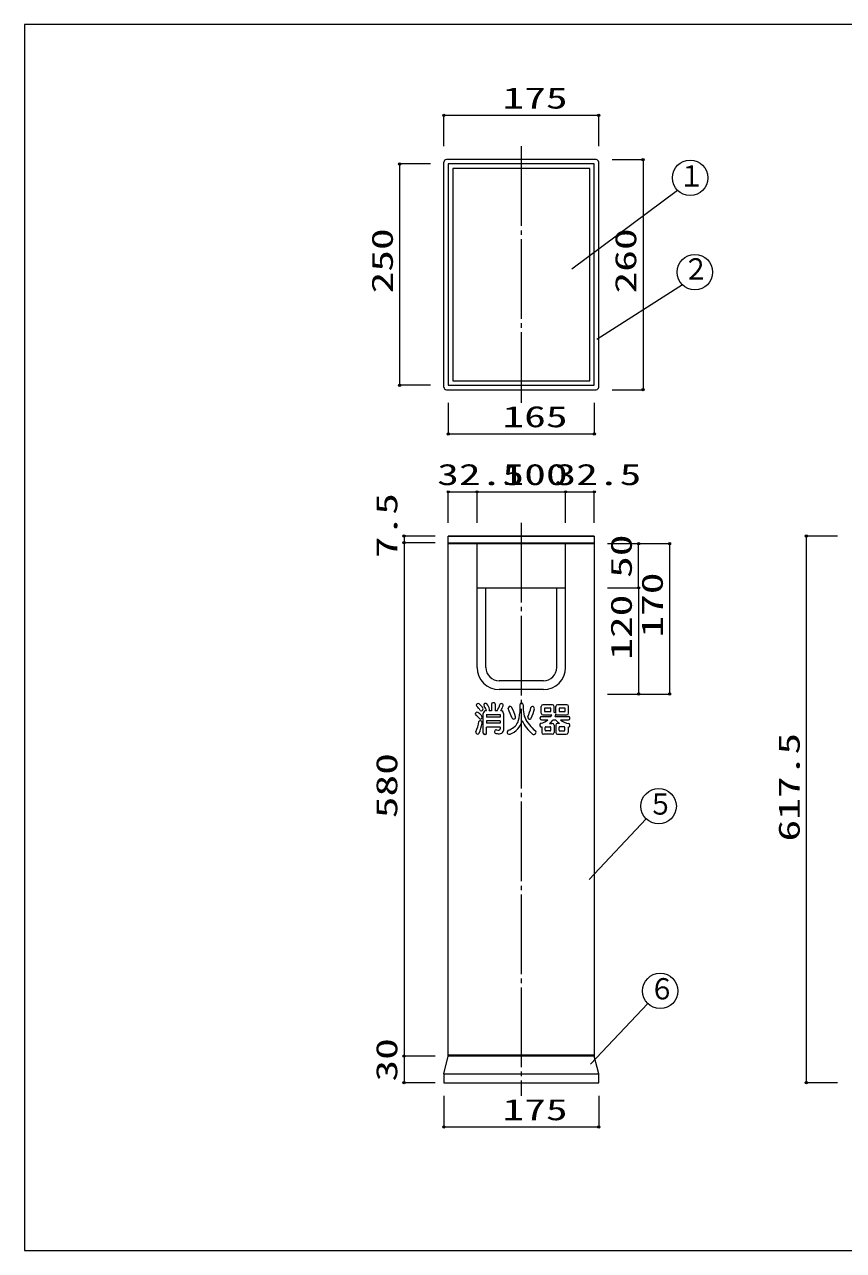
# Model space of a CAD drawing. Units: millimetres on the paper, scale 1:5. Extents: x -207 to 193, y -136 to 141.
# Drawn here: x -207.2 to -22.1, y -136.2 to 140.8 of the extents above; entities that cross this region are included whole.
import ezdxf
from ezdxf.enums import TextEntityAlignment as Align

# ---------------------------------------------------------------- set-up
doc = ezdxf.new("R2010")
doc.units = ezdxf.units.MM
doc.header["$PDMODE"] = 32
doc.header["$PDSIZE"] = 0.5
doc.linetypes.add('LONG_CHAIN', pattern=[21, 18, -1, 1, -1])
for name, color, linetype, lineweight in [('0-0__0-f_', 7, 'Continuous', 9), ('0-2__0-1_', 7, 'Continuous', 9), ('0-3__0-0_', 7, 'Continuous', 9), ('0-4__0-2_', 7, 'Continuous', 9)]:
    doc.layers.add(name, color=color, linetype=linetype, lineweight=lineweight)
doc.styles.add('ＭＳ ゴシック', font='')
doc.styles.get('ＭＳ ゴシック').set_extended_font_data('MS Gothic')

msp = doc.modelspace()

# ---------------------------------------------------------------- linework, layer by layer
at = {"layer": '0-0__0-f_'}
msp.add_lwpolyline([(-207.184, -136.249), (192.816, -136.249), (192.816, 140.751), (-207.184, 140.751)], close=True, dxfattribs=at)
at = {"layer": '0-2__0-1_'}
for p, q in [((-112.424, 120.237), (-77.424, 120.237)), ((-112.424, 113.238), (-112.424, 120.237)), ((-77.424, 113.238), (-77.424, 120.237)), ((-122.424, 109.237), (-122.424, 59.237)), ((-115.424, 109.237), (-122.424, 109.237)), ((-74.424, 110.238), (-67.424, 110.238)), ((-67.424, 110.238), (-67.424, 58.237)), ((-59.603, 103.284), (-83.512, 85.458)), ((-58.533, 81.971), (-77.848, 69.574)), ((-115.424, 59.237), (-122.424, 59.237)), ((-74.424, 58.237), (-67.424, 58.237)), ((-111.424, 55.238), (-111.424, 48.237)), ((-78.424, 55.238), (-78.424, 48.237)), ((-111.424, 48.237), (-78.424, 48.237)), ((-111.424, 35.167), (-104.924, 35.167)), ((-111.424, 28.167), (-111.424, 35.167)), ((-78.424, 28.167), (-78.424, 35.167)), ((-121.424, 25.167), (-121.424, 23.667)), ((-114.424, 25.167), (-121.424, 25.167)), ((-30.496, -98.333), (-30.496, 25.167)), ((-23.496, 25.167), (-30.496, 25.167)), ((-75.424, 23.467), (-61.424, 23.467)), ((-68.424, 13.467), (-68.424, 23.467)), ((-61.424, 23.467), (-61.424, -10.533)), ((-75.424, 13.467), (-68.424, 13.467)), ((-68.424, 13.467), (-68.424, -10.533)), ((-75.424, -10.533), (-61.424, -10.533)), ((-66.719, -38.693), (-79.614, -52.421)), ((-66.367, -80.433), (-79.262, -94.161)), ((-114.424, -98.333), (-121.424, -98.333)), ((-23.496, -98.333), (-30.496, -98.333)), ((-112.424, -101.333), (-112.424, -108.333)), ((-77.424, -101.333), (-77.424, -108.333)), ((-112.424, -108.333), (-77.424, -108.333))]:
    msp.add_line(p, q, dxfattribs=at)
for points in [[(-104.924, 28.167), (-104.924, 35.167), (-84.924, 35.167)], [(-84.924, 28.167), (-84.924, 35.167), (-78.424, 35.167)], [(-114.424, 23.667), (-121.424, 23.667), (-121.424, -92.333)], [(-114.424, -92.333), (-121.424, -92.333), (-121.424, -98.333)]]:
    msp.add_lwpolyline(points, dxfattribs=at)
for centre in [(-56.774, 106.112), (-55.704, 84.799), (-63.89, -35.864), (-63.538, -77.604)]:
    msp.add_circle(centre, 4, dxfattribs=at)
for p in [(-112.424, 120.237), (-77.424, 120.237), (-122.424, 109.237), (-67.424, 110.238), (-122.424, 59.237), (-67.424, 58.237), (-111.424, 48.237), (-78.424, 48.237), (-111.424, 35.167), (-104.924, 35.167), (-84.924, 35.167), (-78.424, 35.167), (-121.424, 25.167), (-30.496, 25.167), (-121.424, 23.667), (-68.424, 23.467), (-61.424, 23.467), (-68.424, 13.467), (-68.424, -10.533), (-61.424, -10.533), (-121.424, -92.333), (-121.424, -98.333), (-30.496, -98.333), (-112.424, -108.333), (-77.424, -108.333)]:
    msp.add_point(p, dxfattribs=at)
at = {"layer": '0-3__0-0_', "linetype": 'LONG_CHAIN'}
for p, q in [((-94.924, 113.238), (-94.924, 55.238)), ((-94.924, 28.167), (-94.924, -101.333))]:
    msp.add_line(p, q, dxfattribs=at)
at = {"layer": '0-3__0-0_'}
for p, q in [((-112.424, 58.837), (-112.424, 109.638)), ((-78.024, 110.238), (-111.824, 110.238)), ((-78.424, 109.237), (-111.424, 109.237)), ((-111.424, 109.237), (-111.424, 59.237)), ((-79.424, 108.237), (-110.424, 108.237)), ((-110.424, 108.237), (-110.424, 60.238)), ((-79.424, 60.238), (-79.424, 108.237)), ((-78.424, 59.237), (-78.424, 109.237)), ((-77.424, 58.837), (-77.424, 109.638)), ((-111.824, 58.237), (-78.024, 58.237)), ((-111.424, 59.237), (-78.424, 59.237)), ((-110.424, 60.238), (-79.424, 60.238)), ((-78.424, 25.167), (-111.424, 25.167)), ((-111.424, 23.667), (-78.424, 23.667)), ((-111.424, 23.467), (-78.424, 23.467)), ((-104.924, -4.533), (-104.924, 23.467)), ((-84.924, -4.533), (-84.924, 23.467)), ((-104.924, 13.467), (-84.924, 13.467)), ((-102.924, -4.533), (-102.924, 13.467)), ((-86.924, -4.533), (-86.924, 13.467)), ((-89.924, -7.533), (-99.924, -7.533)), ((-89.924, -9.533), (-99.924, -9.533)), ((-112.424, -96.333), (-111.424, -92.333)), ((-78.424, -92.133), (-111.424, -92.133)), ((-112.424, -96.333), (-77.424, -96.333)), ((-112.424, -96.333), (-112.424, -98.333)), ((-112.424, -98.333), (-99.381, -98.333)), ((-112.424, -98.333), (-77.424, -98.333))]:
    msp.add_line(p, q, dxfattribs=at)
msp.add_lwpolyline([(-111.424, -92.333), (-111.424, 25.167), (-78.424, 25.167), (-78.424, -92.333)], close=True, dxfattribs=at)
msp.add_lwpolyline([(-77.424, -98.333), (-77.424, -96.333), (-78.424, -92.333)], dxfattribs=at)
for centre, radius, start, end in [((-111.824, 109.638), 0.6, 90, 180), ((-78.024, 109.638), 0.6, 0, 90), ((-111.824, 58.837), 0.6, 180, 270), ((-78.024, 58.837), 0.6, 270, 0), ((-99.924, -4.533), 5, 180, 270), ((-99.924, -4.533), 3, 180, 270), ((-89.924, -4.533), 5, 270, 0), ((-89.924, -4.533), 3, 270, 0)]:
    msp.add_arc(centre, radius, start, end, dxfattribs=at)
at = {"layer": '0-4__0-2_'}
for p, q in [((-101.638, -12.778), (-101.638, -14.295)), ((-101.13, -12.478), (-101.338, -12.478)), ((-100.83, -12.779), (-100.834, -14.295)), ((-95.289, -12.975), (-95.289, -14.754)), ((-94.481, -12.975), (-94.481, -14.071)), ((-90.434, -14.833), (-90.434, -13.355)), ((-87.912, -12.955), (-90.034, -12.955)), ((-87.512, -14.699), (-87.512, -13.355)), ((-87.154, -14.833), (-87.154, -13.355)), ((-84.631, -12.955), (-86.754, -12.955)), ((-84.231, -14.833), (-84.231, -13.355)), ((-103.511, -19.342), (-103.511, -14.895)), ((-102.764, -14.295), (-102.911, -14.295)), ((-102.754, -15.151), (-99.725, -15.151)), ((-102.754, -15.151), (-102.754, -15.713)), ((-99.725, -15.713), (-102.754, -15.713)), ((-99.725, -16.569), (-102.754, -16.569)), ((-102.754, -16.569), (-102.754, -17.131)), ((-101.638, -14.295), (-102.197, -14.295)), ((-100.379, -14.295), (-100.834, -14.295)), ((-99.725, -15.151), (-99.725, -15.713)), ((-99.725, -16.569), (-99.725, -17.131)), ((-98.967, -14.895), (-98.967, -18.748)), ((-90.693, -16.038), (-90.693, -15.88)), ((-90.393, -15.58), (-88.234, -15.58)), ((-90.393, -16.338), (-88.903, -16.338)), ((-90.034, -15.233), (-88.032, -15.233)), ((-87.743, -16.338), (-87.182, -16.338)), ((-87.28, -15.58), (-84.272, -15.58)), ((-86.754, -15.233), (-84.631, -15.233)), ((-86.075, -16.338), (-84.272, -16.338)), ((-83.972, -16.038), (-83.972, -15.88)), ((-99.725, -17.131), (-102.754, -17.131)), ((-99.725, -17.987), (-102.754, -17.987)), ((-102.754, -19.342), (-102.754, -17.987)), ((-99.725, -17.987), (-99.725, -18.42)), ((-90.298, -17.953), (-90.298, -19.218)), ((-89.541, -18.661), (-89.541, -18.109)), ((-89.341, -17.909), (-88.473, -17.909)), ((-88.473, -18.861), (-89.341, -18.861)), ((-88.553, -17.151), (-87.916, -17.151)), ((-88.273, -18.661), (-88.273, -18.109)), ((-87.516, -17.551), (-87.516, -19.218)), ((-87.149, -17.551), (-87.149, -19.218)), ((-86.311, -17.151), (-86.749, -17.151)), ((-86.392, -18.661), (-86.392, -18.109)), ((-85.324, -17.909), (-86.192, -17.909)), ((-86.192, -18.861), (-85.324, -18.861)), ((-85.124, -18.661), (-85.124, -18.109)), ((-84.367, -18.026), (-84.367, -19.218)), ((-103.054, -19.642), (-103.211, -19.642)), ((-87.916, -19.618), (-89.898, -19.618)), ((-86.749, -19.618), (-84.767, -19.618))]:
    msp.add_line(p, q, dxfattribs=at)
for points in [[(-89.677, -13.714), (-89.678, -14.474), (-88.271, -14.474), (-88.271, -13.714)], [(-86.396, -13.714), (-86.398, -14.474), (-84.99, -14.474), (-84.99, -13.714)]]:
    msp.add_lwpolyline(points, close=True, dxfattribs=at)
for centre, radius, start, end in [((-104.799, -13.072), 0.303, 142.27502, 228.96031), ((-104.409, -13.373), 0.795, 127.72496, 142.27501), ((-108.084, -16.846), 4.701, 34.13795, 48.96022), ((-104.672, -13.034), 0.366, 52.27499, 127.72498), ((-106.615, -15.545), 3.54, 31.65385, 52.27501), ((-103.887, -13.863), 0.336, 324.18109, 31.65387), ((-103.023, -13.016), 0.373, 136.77907, 214.78873), ((-107.482, -16.113), 5.056, 21.07922, 34.7888), ((-102.954, -13.081), 0.468, 108.25557, 136.77902), ((-102.99, -12.972), 0.353, 35.17039, 108.25554), ((-106.467, -15.422), 4.606, 18.72876, 35.17038), ((-101.338, -12.778), 0.3, 90, 180), ((-101.13, -12.778), 0.3, 359.86365, 89.99998), ((-110.111, -9.023), 11.066, 331.55217, 339.52734), ((-99.431, -13.01), 0.334, 73.60304, 159.52727), ((-115.585, -6.315), 17.933, 333.57147, 337.37805), ((-99.497, -13.237), 0.57, 50.25189, 73.60307), ((-99.362, -13.075), 0.358, 337.37805, 50.25191), ((-97.449, -13.72), 0.43, 121.01128, 194.38229), ((-343.829, -116.367), 266.481, 22.13086, 22.63078), ((-97.477, -13.675), 0.377, 28.36325, 121.01126), ((-108.183, -19.455), 12.543, 17.47948, 28.36331), ((-94.885, -12.975), 0.404, 0, 180), ((-106.257, -10.282), 13.907, 337.25598, 346.34569), ((-92.407, -13.696), 0.36, 87.47661, 158.6911), ((-99.357, -12.627), 7.477, 333.48969, 350.72287), ((-92.41, -13.78), 0.445, 44.32825, 87.47659), ((-92.395, -13.764), 0.422, 350.72293, 44.32819), ((-90.034, -13.355), 0.4, 90, 180), ((-87.912, -13.355), 0.4, 0, 90), ((-86.754, -13.355), 0.4, 90, 180), ((-84.631, -13.355), 0.4, 0, 90), ((-105.016, -15.019), 0.311, 149.69411, 232.53221), ((-104.609, -15.257), 0.782, 134.21227, 149.69409), ((-108.712, -19.841), 5.764, 40.33214, 52.53209), ((-104.925, -14.932), 0.33, 53.54449, 134.21233), ((-109.104, -20.589), 7.363, 45.25288, 53.54449), ((-104.289, -16.797), 0.238, 95.8055, 171.46361), ((-104.155, -15.927), 0.245, 228.26045, 309.13533), ((-104.243, -17.247), 0.691, 62.00714, 95.80548), ((-103.973, -13.995), 0.307, 224.1077, 308.06548), ((-104.369, -15.664), 0.584, 309.13536, 351.61714), ((-104.241, -15.683), 0.455, 351.61711, 45.25293), ((-104.322, -13.549), 0.872, 308.06537, 324.18108), ((-102.911, -14.895), 0.6, 90, 180), ((-102.416, -14.048), 0.329, 311.81433, 18.72888), ((-99.567, -14.895), 0.6, 0, 86.07777), ((-98.789, -15.662), 4.134, 288.5211, 348.17285), ((-96.694, -15.861), 0.309, 202.13087, 278.37964), ((-96.88, -14.6), 1.583, 278.37962, 285.52917), ((-96.549, -15.791), 0.347, 285.52924, 17.47948), ((-100.763, -14.754), 5.474, 336.56442, 0), ((-87.24, -13.13), 8.229, 204.25143, 231.34474), ((-89.982, -14.071), 4.499, 180, 204.45146), ((-87.346, -12.873), 7.394, 204.45146, 233.16328), ((-93.076, -15.807), 0.385, 157.25597, 231.38948), ((-93.049, -15.773), 0.428, 231.38951, 333.48969), ((-90.393, -15.88), 0.3, 90, 180), ((-90.393, -16.038), 0.3, 180, 270), ((-91.256, -13.587), 3.62, 282.7906, 310.5498), ((-90.034, -14.833), 0.4, 180, 270), ((-91.191, -13.712), 4.334, 307.48241, 322.71245), ((-91.256, -13.587), 3.62, 326.59477, 332.95366), ((-87.77, -16.006), 1.332, 67.70125, 78.81668), ((-91.191, -13.712), 4.334, 334.46991, 340.75386), ((-87.376, -15.044), 0.293, 40.60516, 67.70119), ((-83.286, -13.04), 5.104, 220.24556, 233.65509), ((-86.754, -14.833), 0.4, 180, 182.93217), ((-87.376, -15.044), 0.293, 340.75371, 356.90114), ((-86.754, -14.833), 0.4, 214.5742, 270), ((-83.721, -13.748), 3.499, 227.73343, 261.55911), ((-84.631, -14.833), 0.4, 270, 0), ((-84.272, -15.88), 0.3, 0, 90), ((-84.272, -16.038), 0.3, 270, 0), ((-104.874, -19.181), 0.346, 157.19824, 235.31094), ((-113.242, -15.453), 8.815, 335.93996, 351.4635), ((-104.769, -19.243), 0.328, 260.47057, 336.57555), ((-114.119, -15.192), 10.518, 336.57561, 349.41272), ((-104.042, -16.868), 0.261, 13.38155, 62.00728), ((-104.53, -16.984), 0.763, 349.41273, 13.38156), ((-103.211, -19.342), 0.3, 180, 270), ((-103.054, -19.342), 0.3, 270, 0), ((-100.594, -19.029), 0.4, 81.81519, 257.86072), ((-100.015, -15.005), 3.666, 261.81519, 270.65678), ((-99.976, -18.42), 0.25, 270.65678, 0), ((-99.696, -18.742), 0.729, 277.3761, 359.5401), ((-97.698, -19.131), 0.445, 111.01456, 179.80048), ((-97.559, -19.131), 0.584, 179.80048, 210.06241), ((-99.739, -13.816), 5.248, 291.01454, 306.49982), ((-98.234, -15.851), 2.717, 306.49982, 336.56441), ((-92.069, -19.178), 0.483, 321.14401, 53.16322), ((-90.367, -17.505), 0.397, 102.79077, 179.35428), ((-90.16, -17.507), 0.604, 179.35425, 199.40115), ((-90.373, -17.582), 0.379, 199.40111, 281.32283), ((-89.898, -19.218), 0.4, 180, 270), ((-89.341, -18.109), 0.2, 90, 180), ((-89.341, -18.661), 0.2, 180, 270), ((-88.473, -18.109), 0.2, 0, 90), ((-88.473, -18.661), 0.2, 270, 0), ((-87.916, -17.551), 0.4, 0, 90), ((-87.916, -19.218), 0.4, 270, 0), ((-86.749, -17.551), 0.4, 90, 180), ((-86.749, -19.218), 0.4, 180, 270), ((-86.192, -18.109), 0.2, 90, 180), ((-86.192, -18.661), 0.2, 180, 270), ((-85.324, -18.109), 0.2, 0, 90), ((-85.324, -18.661), 0.2, 270, 0), ((-84.767, -19.218), 0.4, 270, 0), ((-84.328, -17.648), 0.38, 264.10513, 343.67151), ((-84.285, -17.55), 0.344, 8.43819, 81.55911), ((-84.535, -17.587), 0.596, 343.67139, 8.43813), ((-104.722, -18.962), 0.613, 235.31087, 260.4706), ((-100.01, -16.317), 3.173, 257.8607, 277.37613), ((-97.73, -19.23), 0.386, 210.06244, 263.25992), ((-97.695, -18.928), 0.69, 263.2599, 288.5211), ((-92.074, -19.174), 0.489, 231.34473, 321.14395)]:
    msp.add_arc(centre, radius, start, end, dxfattribs=at)

# ---------------------------------------------------------------- texts
at = {"layer": '0-2__0-1_', "style": 'ＭＳ ゴシック'}
for s, width, p in [('175', 1.5, (-99.174, 120.312)), ('１', 0.9, (-59.428, 102.697)), ('２', 0.9, (-58.409, 81.69)), ('165', 1.5, (-99.174, 48.312)), ('32.5', 1.5, (-113.924, 35.242)), ('100', 1.5, (-99.174, 35.242)), ('32.5', 1.5, (-87.424, 35.242)), ('５', 0.9, (-66.4, -39.223)), ('６', 0.9, (-66.048, -80.963)), ('175', 1.5, (-99.174, -108.258))]:
    msp.add_text(s, height=4.809, dxfattribs=dict(at, width=width)).set_placement(p, align=Align.BOTTOM_LEFT)
at = {"layer": '0-2__0-1_', "style": 'ＭＳ ゴシック', "width": 1.5}
for s, p in [('250', (-122.499, 79.987)), ('260', (-67.499, 79.987)), ('7.5', (-121.499, 20.167)), ('50', (-68.499, 15.717)), ('170', (-61.499, 2.217)), ('120', (-68.499, -2.783)), ('617.5', (-30.571, -43.833)), ('580', (-121.499, -38.583)), ('30', (-121.499, -98.083))]:
    msp.add_text(s, height=4.809, rotation=90, dxfattribs=at).set_placement(p, align=Align.BOTTOM_LEFT)

doc.saveas('drawing.dxf')
